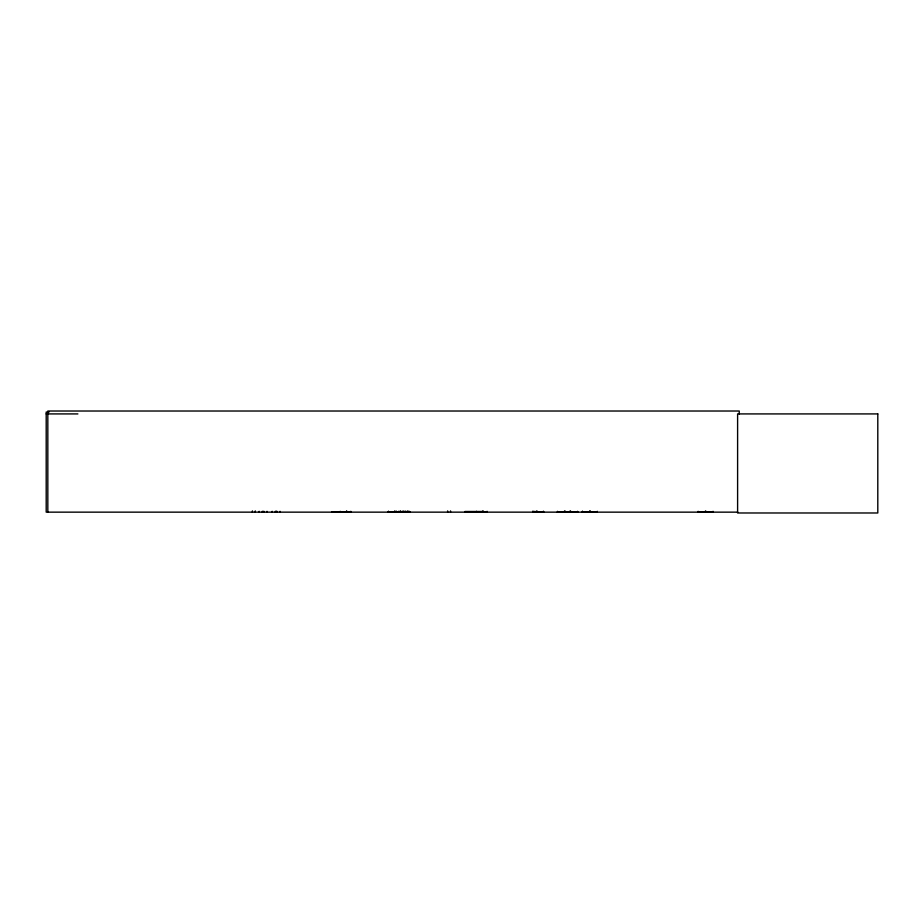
<?xml version="1.0" encoding="UTF-8"?>
<svg xmlns="http://www.w3.org/2000/svg" width="924" height="924" viewBox="0 0 924 924"><rect width="100%" height="100%" fill="white"/><g stroke="black" fill="none" stroke-linecap="round" stroke-linejoin="round"><path stroke-width="1.39" d="M597.274 512.115L597.274 511.33M557.184 512.15L577.893 512.069M570.466 512.046L570.385 511.122M339.674 512.046L350.635 512.046M387.884 512.15L410.06 512.069M486.936 512.046L464.922 512.092M388.323 512.046L388.392 511.399M49.087 412.058L46.2 412.058L46.2 512.15L737.791 512.15M46.2 413.917L77.893 413.917M464.945 511.503L483.437 511.503M464.899 511.769L483.471 511.769M532.836 511.399L543.913 512.115M597.366 512.046L582.409 512.115L582.409 511.33M543.485 512.046L543.404 511.399M407.184 512.046L407.114 511.399M396.615 512.046L396.535 511.399M564.622 512.046L564.703 511.122M582.513 512.046L582.513 511.33M739.235 413.917L739.235 411.018L47.829 411.018L47.829 512.15M713.039 511.33L713.039 512.15L698.174 512.046L698.174 511.33M705.867 511.122L705.867 512.15M705.347 511.122L705.347 512.15M590.182 511.122L590.182 512.15M590.113 511.122L590.113 512.15M589.674 511.122L589.593 512.15M577.535 511.33L577.535 512.15M570.813 511.33L570.813 512.15M569.923 511.122L569.923 512.15M565.165 511.122L565.165 512.15M564.275 511.33L564.275 512.15M557.553 511.33L557.553 512.15M543.335 511.33L543.335 512.15M537.075 511.122L537.075 512.15M536.705 511.122L536.705 512.15M532.755 511.33L532.755 512.15M487.075 511.33L487.075 512.15M483.137 511.122L483.137 512.15M482.767 511.122L482.767 512.15M476.507 511.33L476.507 512.15M450.531 510.914L450.531 512.15M447.643 510.914L447.643 512.15M409.482 511.33L409.482 512.15M408.015 510.914L408.015 512.15M407.045 511.33L407.045 512.15M405.128 510.914L405.128 512.15M403.268 511.122L403.268 512.15M402.91 511.122L402.91 512.15M400.773 511.122L400.773 512.15M400.415 511.122L400.415 512.15M399.041 511.33L399.041 512.15M398.914 511.33L398.914 512.15M396.465 511.33L396.465 512.15M395.045 511.122L395.045 512.15M394.687 511.122L394.687 512.15M388.473 511.33L388.473 512.15M350.785 511.33L350.785 512.15M346.835 511.122L346.835 512.15M346.477 511.122L346.477 512.15M340.205 511.33L340.205 512.15M338.415 512.15L331.577 512.15M280.041 511.33L280.041 512.15M276.957 511.33L276.957 512.15M276.172 511.33L276.172 512.15M276.114 511.33L276.114 512.15M275.329 511.33L275.329 512.15M272.187 511.33L272.187 512.15M267.001 511.33L267.001 512.15M263.918 511.33L263.918 512.15M263.086 511.33L263.132 512.15M262.3 511.33L262.3 512.15M259.159 511.33L259.159 512.15M255.29 510.914L255.29 512.15M252.402 510.914L252.402 512.15M877.8 413.917L737.606 413.917L737.606 512.982L877.8 512.982L877.8 413.917"/></g></svg>
